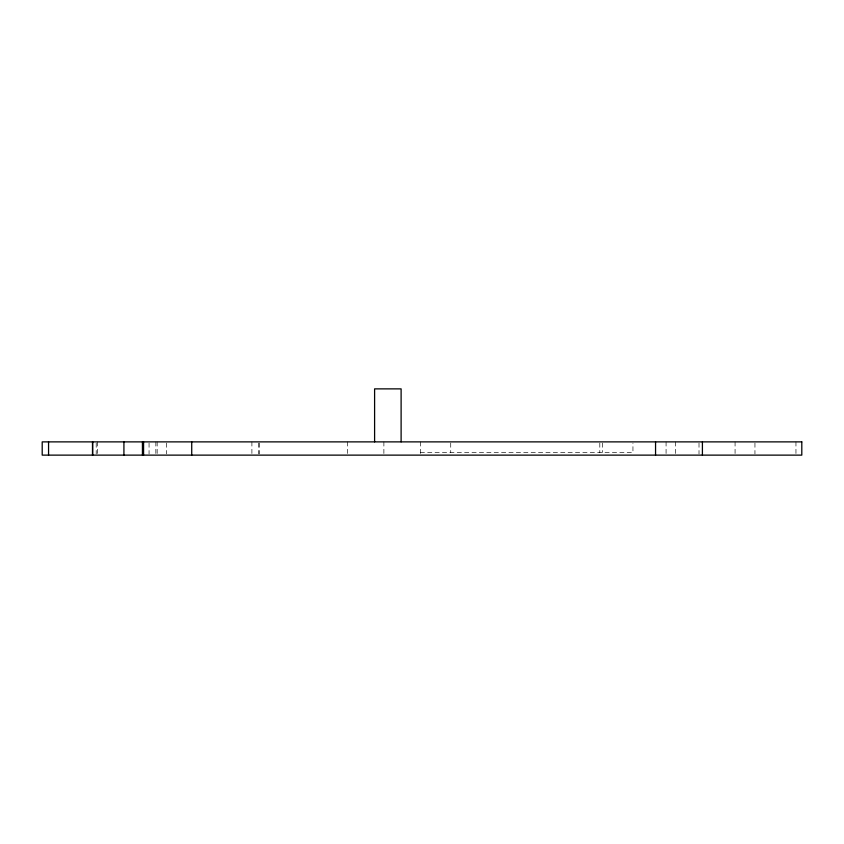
<?xml version="1.0" encoding="UTF-8"?>
<svg xmlns="http://www.w3.org/2000/svg" width="844" height="844" viewBox="0 0 844 844"><rect width="100%" height="100%" fill="white"/><g stroke="black" fill="none" stroke-linecap="round" stroke-linejoin="round"><path stroke-width="0.63" stroke-dasharray="4.22 3.17" d="M420.249 452.479L632.947 452.479L632.947 443.058M795.955 441.876L795.955 453.924M754.947 443.079L754.947 453.924M735.071 441.876L735.071 453.924M699.011 443.079L699.011 453.924M675.432 441.876L675.432 453.924M666.074 441.876L666.074 453.924M602.468 443.058L602.468 452.479M599.81 443.058L599.81 452.479M450.728 443.058L450.728 452.479M420.323 441.876L420.323 453.924M383.883 441.876L383.883 453.924M347.433 441.876L347.433 453.924M259.361 443.079L259.361 453.924M258.654 443.079L258.654 453.924M251.902 441.876L251.902 453.924M166.5 443.079L166.5 453.924M157.163 441.876L157.163 453.924M155.845 441.876L155.845 453.924M149.061 443.079L149.061 453.924M97.535 441.876L97.535 453.924M96.205 443.079L96.205 453.924"/><path stroke-width="1.27" d="M702.408 441.876L702.408 455.127M655.556 441.876L655.556 455.127M401.111 441.876L401.111 388.873L374.599 388.873L374.599 441.876M191.725 441.876L191.725 455.127M143.575 441.876L143.575 455.127M142.436 441.876L142.436 455.127M123.92 441.876L123.92 455.127M92.661 441.876L92.661 455.127M92.492 441.876L92.492 455.127M48.562 441.876L48.562 455.127M801.8 441.876L42.2 441.876L42.2 455.127L801.8 455.127L801.8 441.876"/></g></svg>
